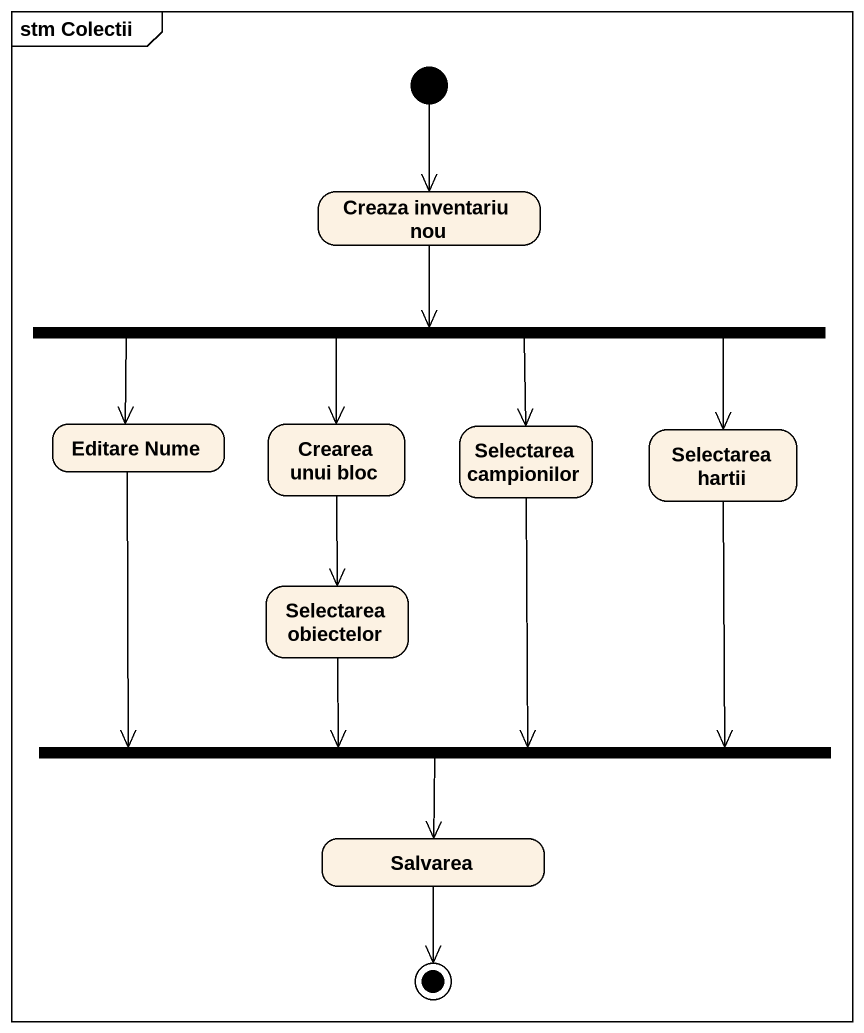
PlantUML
@startuml
mainframe stm Colectii
hide empty description
state "Creaza inventariu nou" as Creaza_inventariu_nou
state fork1 <<fork>>
state "Editare Nume" as Editare_Nume
state "Crearea unui bloc" as Crearea_unui_bloc
state "Selectarea campionilor" as Selectarea_campionilor
state "Selectarea hartii" as Selectarea_hartii
state "Selectarea obiectelor" as Selectarea_obiectelor
state fork2 <<join>>
state Salvarea
[*] --> Creaza_inventariu_nou
Creaza_inventariu_nou --> fork1
fork1 -left-> Editare_Nume
fork1 --> Crearea_unui_bloc
fork1 --> Selectarea_campionilor
fork1 -right-> Selectarea_hartii
Editare_Nume --> fork2
Crearea_unui_bloc --> Selectarea_obiectelor
Selectarea_campionilor --> fork2
Selectarea_hartii --> fork2
Selectarea_obiectelor --> fork2
fork2 --> Salvarea
Salvarea --> [*]
@enduml
